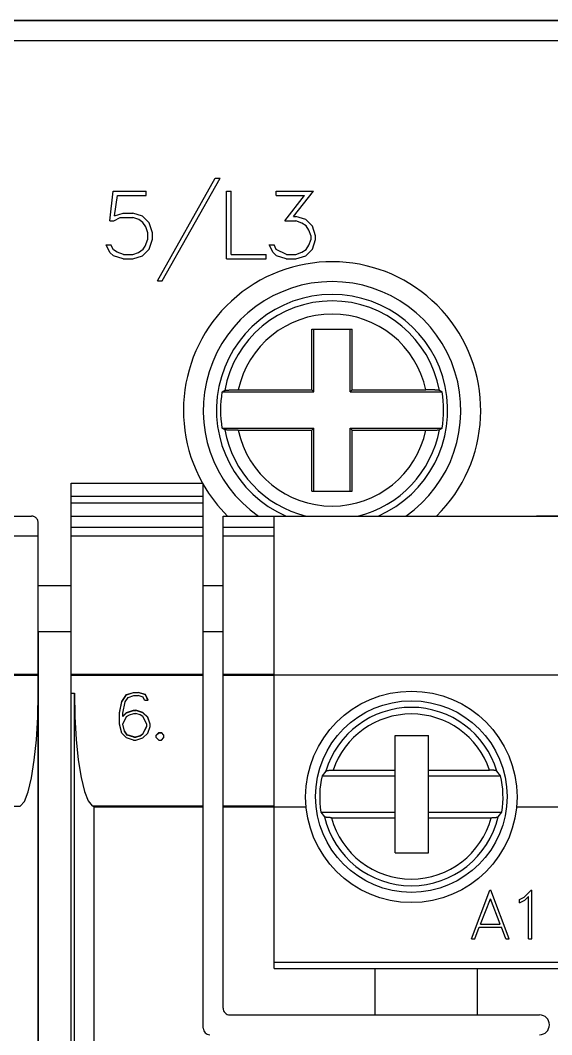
# Model space of a CAD drawing. Header units: millimetres. Extents: x -72 to 2978, y -1067 to 2817.
# Drawn here: x 200.49 to 216.58, y -796.91 to -766.2 of the extents above; entities that cross this region are included whole.
import ezdxf

# ---------------------------------------------------------------- set-up
doc = ezdxf.new("R2010")
doc.units = ezdxf.units.MM
doc.layers.add('10000_FRONT', color=7, linetype='Continuous')

msp = doc.modelspace()

# ---------------------------------------------------------------- linework, layer by layer
at = {"layer": '10000_FRONT', "color": 7, "linetype": 'Continuous', "lineweight": 25}
for p, q in [((174.033, -766.209), (217.033, -766.209)), ((174.043, -766.199), (217.023, -766.199)), ((173.633, -766.809), (217.433, -766.809)), ((204.643, -774.091), (206.397, -770.975)), ((204.792, -774.091), (206.545, -770.975)), ((206.397, -770.975), (206.545, -770.975)), ((203.201, -772.267), (203.302, -771.367)), ((203.302, -771.367), (204.304, -771.367)), ((204.304, -771.504), (204.304, -771.367)), ((206.739, -771.367), (206.876, -771.367)), ((206.739, -773.425), (206.739, -771.367)), ((206.876, -773.287), (206.876, -771.367)), ((208.238, -771.367), (209.369, -771.367)), ((208.238, -771.504), (208.238, -771.367)), ((208.766, -772.134), (209.369, -771.367)), ((203.349, -772.118), (203.437, -771.504)), ((203.437, -771.504), (204.304, -771.504)), ((208.238, -771.504), (209.099, -771.504)), ((208.504, -772.274), (209.099, -771.504)), ((203.349, -772.118), (203.607, -772.033)), ((203.607, -772.033), (203.901, -772.033)), ((204.197, -772.131), (203.901, -772.033)), ((203.201, -772.267), (203.327, -772.267)), ((203.327, -772.267), (203.519, -772.17)), ((203.519, -772.17), (203.896, -772.17)), ((204.079, -772.234), (203.896, -772.17)), ((204.208, -772.32), (204.079, -772.234)), ((204.398, -772.333), (204.197, -772.131)), ((204.293, -772.45), (204.208, -772.32)), ((204.496, -772.629), (204.398, -772.333)), ((208.504, -772.274), (208.834, -772.274)), ((208.766, -772.134), (208.839, -772.134)), ((209.018, -772.337), (208.834, -772.274)), ((209.135, -772.232), (208.839, -772.134)), ((209.146, -772.421), (209.018, -772.337)), ((209.336, -772.433), (209.135, -772.232)), ((204.356, -772.635), (204.293, -772.45)), ((204.356, -772.822), (204.356, -772.635)), ((204.496, -772.828), (204.496, -772.629)), ((209.232, -772.551), (209.146, -772.421)), ((209.295, -772.735), (209.232, -772.551)), ((209.434, -772.729), (209.336, -772.433)), ((204.273, -773.041), (204.356, -772.822)), ((204.398, -773.125), (204.496, -772.828)), ((209.232, -773.01), (209.295, -772.825)), ((209.295, -772.825), (209.295, -772.735)), ((209.336, -773.126), (209.434, -772.831)), ((209.434, -772.831), (209.434, -772.729)), ((203.207, -773.226), (203.094, -772.999)), ((203.094, -772.999), (203.239, -772.999)), ((203.311, -773.327), (203.207, -773.226)), ((203.314, -773.149), (203.239, -772.999)), ((203.429, -773.223), (203.314, -773.149)), ((203.613, -773.287), (203.429, -773.223)), ((203.896, -773.287), (204.071, -773.23)), ((204.071, -773.23), (204.218, -773.124)), ((204.197, -773.325), (204.398, -773.125)), ((204.218, -773.124), (204.273, -773.041)), ((208.145, -773.226), (208.033, -772.999)), ((208.033, -772.999), (208.177, -772.999)), ((208.25, -773.327), (208.145, -773.226)), ((208.243, -773.133), (208.177, -772.999)), ((208.554, -773.287), (208.243, -773.133)), ((208.834, -773.287), (209.018, -773.223)), ((209.018, -773.223), (209.146, -773.139)), ((209.135, -773.326), (209.336, -773.126)), ((209.146, -773.139), (209.232, -773.01)), ((203.607, -773.425), (203.311, -773.327)), ((203.607, -773.425), (203.901, -773.425)), ((203.613, -773.287), (203.896, -773.287)), ((203.901, -773.425), (204.197, -773.325)), ((206.739, -773.425), (207.933, -773.425)), ((206.876, -773.287), (207.933, -773.287)), ((207.933, -773.425), (207.933, -773.287)), ((208.546, -773.425), (208.25, -773.327)), ((208.546, -773.425), (208.839, -773.425)), ((208.554, -773.287), (208.834, -773.287)), ((208.839, -773.425), (209.135, -773.326)), ((204.643, -774.091), (204.792, -774.091)), ((209.32, -775.549), (210.546, -775.549)), ((209.32, -777.386), (209.32, -775.549)), ((209.383, -777.449), (209.383, -775.549)), ((210.483, -777.449), (210.483, -775.549)), ((210.546, -777.386), (210.546, -775.549)), ((206.601, -777.449), (206.612, -777.443)), ((206.601, -777.449), (209.383, -777.449)), ((206.612, -777.443), (206.624, -777.436)), ((206.624, -777.436), (206.636, -777.43)), ((206.636, -777.43), (206.647, -777.424)), ((206.647, -777.424), (206.659, -777.417)), ((206.659, -777.417), (206.671, -777.411)), ((206.671, -777.411), (206.682, -777.405)), ((206.682, -777.405), (206.687, -777.403)), ((206.687, -777.403), (206.694, -777.402)), ((206.694, -777.402), (206.703, -777.4)), ((206.703, -777.4), (206.715, -777.399)), ((206.715, -777.399), (206.728, -777.397)), ((206.728, -777.397), (206.745, -777.396)), ((206.745, -777.396), (206.764, -777.394)), ((206.764, -777.394), (206.784, -777.393)), ((206.784, -777.393), (206.805, -777.392)), ((206.805, -777.392), (206.828, -777.391)), ((206.828, -777.391), (206.854, -777.39)), ((206.854, -777.39), (206.882, -777.389)), ((206.882, -777.389), (206.91, -777.388)), ((206.91, -777.388), (206.938, -777.388)), ((206.938, -777.388), (206.967, -777.387)), ((206.967, -777.387), (206.998, -777.387)), ((206.998, -777.387), (207.03, -777.386)), ((207.03, -777.386), (207.062, -777.386)), ((207.062, -777.386), (207.092, -777.386)), ((207.092, -777.386), (209.32, -777.386)), ((209.383, -777.449), (209.32, -777.386)), ((210.483, -777.449), (210.546, -777.386)), ((210.483, -777.449), (213.265, -777.449)), ((210.546, -777.386), (212.774, -777.386)), ((212.799, -777.386), (212.774, -777.386)), ((212.825, -777.386), (212.799, -777.386)), ((212.852, -777.386), (212.825, -777.386)), ((212.878, -777.387), (212.852, -777.386)), ((212.903, -777.387), (212.878, -777.387)), ((212.927, -777.387), (212.903, -777.387)), ((212.95, -777.388), (212.927, -777.387)), ((212.974, -777.389), (212.95, -777.388)), ((212.997, -777.389), (212.974, -777.389)), ((213.019, -777.39), (212.997, -777.389)), ((213.04, -777.391), (213.019, -777.39)), ((213.059, -777.392), (213.04, -777.391)), ((213.077, -777.393), (213.059, -777.392)), ((213.094, -777.394), (213.077, -777.393)), ((213.11, -777.395), (213.094, -777.394)), ((213.125, -777.396), (213.11, -777.395)), ((213.138, -777.397), (213.125, -777.396)), ((213.15, -777.399), (213.138, -777.397)), ((213.159, -777.4), (213.15, -777.399)), ((213.168, -777.401), (213.159, -777.4)), ((213.175, -777.402), (213.168, -777.401)), ((213.18, -777.404), (213.175, -777.402)), ((213.184, -777.405), (213.18, -777.404)), ((213.195, -777.411), (213.184, -777.405)), ((213.207, -777.417), (213.195, -777.411)), ((213.219, -777.424), (213.207, -777.417)), ((213.23, -777.43), (213.219, -777.424)), ((213.242, -777.436), (213.23, -777.43)), ((213.254, -777.443), (213.242, -777.436)), ((213.265, -777.449), (213.254, -777.443)), ((206.612, -778.555), (206.601, -778.549)), ((206.601, -778.549), (209.383, -778.549)), ((206.624, -778.561), (206.612, -778.555)), ((206.636, -778.568), (206.624, -778.561)), ((206.647, -778.574), (206.636, -778.568)), ((206.659, -778.58), (206.647, -778.574)), ((206.671, -778.586), (206.659, -778.58)), ((206.682, -778.593), (206.671, -778.586)), ((206.686, -778.594), (206.682, -778.593)), ((206.691, -778.595), (206.686, -778.594)), ((206.698, -778.597), (206.691, -778.595)), ((206.707, -778.598), (206.698, -778.597)), ((206.716, -778.599), (206.707, -778.598)), ((206.728, -778.6), (206.716, -778.599)), ((206.741, -778.602), (206.728, -778.6)), ((206.756, -778.603), (206.741, -778.602)), ((206.772, -778.604), (206.756, -778.603)), ((206.789, -778.605), (206.772, -778.604)), ((206.807, -778.606), (206.789, -778.605)), ((206.826, -778.607), (206.807, -778.606)), ((206.847, -778.608), (206.826, -778.607)), ((206.869, -778.608), (206.847, -778.608)), ((206.893, -778.609), (206.869, -778.608)), ((206.916, -778.61), (206.893, -778.609)), ((206.939, -778.61), (206.916, -778.61)), ((206.963, -778.611), (206.939, -778.61)), ((206.988, -778.611), (206.963, -778.611)), ((207.014, -778.611), (206.988, -778.611)), ((207.041, -778.612), (207.014, -778.611)), ((207.067, -778.612), (207.041, -778.612)), ((207.092, -778.612), (207.067, -778.612)), ((207.092, -778.612), (209.32, -778.612)), ((209.32, -778.612), (209.383, -778.549)), ((209.32, -780.449), (209.32, -778.612)), ((209.383, -780.449), (209.383, -778.549)), ((210.546, -778.612), (210.483, -778.549)), ((210.483, -778.549), (213.265, -778.549)), ((210.483, -780.449), (210.483, -778.549)), ((210.546, -778.612), (212.774, -778.612)), ((210.546, -780.449), (210.546, -778.612)), ((212.774, -778.612), (212.804, -778.612)), ((212.804, -778.612), (212.836, -778.612)), ((212.836, -778.612), (212.868, -778.611)), ((212.868, -778.611), (212.899, -778.611)), ((212.899, -778.611), (212.928, -778.61)), ((212.928, -778.61), (212.956, -778.61)), ((212.956, -778.61), (212.985, -778.609)), ((212.985, -778.609), (213.012, -778.608)), ((213.012, -778.608), (213.038, -778.607)), ((213.038, -778.607), (213.061, -778.606)), ((213.061, -778.606), (213.082, -778.605)), ((213.082, -778.605), (213.103, -778.603)), ((213.103, -778.603), (213.121, -778.602)), ((213.121, -778.602), (213.138, -778.6)), ((213.138, -778.6), (213.151, -778.599)), ((213.151, -778.599), (213.163, -778.598)), ((213.163, -778.598), (213.172, -778.596)), ((213.172, -778.596), (213.179, -778.594)), ((213.179, -778.594), (213.184, -778.593)), ((213.184, -778.593), (213.195, -778.586)), ((213.195, -778.586), (213.207, -778.58)), ((213.207, -778.58), (213.219, -778.574)), ((213.219, -778.574), (213.23, -778.568)), ((213.23, -778.568), (213.242, -778.561)), ((213.242, -778.561), (213.254, -778.555)), ((213.254, -778.555), (213.265, -778.549)), ((202.033, -780.209), (206.033, -780.209)), ((202.033, -837.209), (202.033, -780.209)), ((206.033, -780.609), (206.033, -780.209)), ((202.033, -780.609), (206.033, -780.609)), ((206.033, -780.809), (206.033, -780.609)), ((209.32, -780.449), (210.546, -780.449)), ((202.033, -780.809), (206.033, -780.809)), ((206.033, -781.209), (206.033, -780.809)), ((174.033, -781.209), (200.833, -781.209)), ((200.851, -781.21), (200.833, -781.209)), ((200.869, -781.212), (200.851, -781.21)), ((200.888, -781.217), (200.869, -781.212)), ((200.906, -781.223), (200.888, -781.217)), ((200.923, -781.23), (200.906, -781.223)), ((200.94, -781.24), (200.923, -781.23)), ((200.957, -781.252), (200.94, -781.24)), ((200.972, -781.265), (200.957, -781.252)), ((202.033, -781.209), (206.033, -781.209)), ((206.033, -781.546), (206.033, -781.209)), ((206.633, -781.209), (208.183, -781.209)), ((206.633, -781.546), (206.633, -781.209)), ((206.633, -781.209), (206.633, -781.209)), ((208.183, -781.209), (217.033, -781.209)), ((208.183, -781.209), (208.183, -781.209)), ((208.183, -781.546), (208.183, -781.209)), ((216.123, -781.199), (217.023, -781.199)), ((216.123, -781.209), (216.123, -781.199)), ((200.986, -781.28), (200.972, -781.265)), ((200.999, -781.297), (200.986, -781.28)), ((201.01, -781.316), (200.999, -781.297)), ((201.02, -781.337), (201.01, -781.316)), ((201.027, -781.359), (201.02, -781.337)), ((201.031, -781.383), (201.027, -781.359)), ((201.033, -781.409), (201.031, -781.383)), ((201.033, -836.009), (201.033, -781.409)), ((202.033, -781.546), (206.033, -781.546)), ((206.033, -781.809), (206.033, -781.546)), ((206.633, -781.546), (208.183, -781.546)), ((206.633, -781.809), (206.633, -781.546)), ((208.183, -781.809), (208.183, -781.546)), ((199.933, -781.809), (201.033, -781.809)), ((202.033, -781.809), (206.033, -781.809)), ((206.033, -785.993), (206.033, -781.809)), ((206.633, -781.809), (208.183, -781.809)), ((206.633, -785.993), (206.633, -781.809)), ((208.183, -785.993), (208.183, -781.809)), ((201.033, -783.309), (202.033, -783.309)), ((206.033, -783.309), (206.633, -783.309)), ((201.033, -784.699), (202.033, -784.699)), ((201.043, -832.699), (201.043, -784.699)), ((206.033, -784.699), (206.633, -784.699)), ((173.033, -785.993), (201.033, -785.993)), ((173.033, -786.027), (201.033, -786.027)), ((202.033, -785.993), (206.033, -785.993)), ((202.033, -786.027), (206.033, -786.027)), ((206.033, -786.027), (206.033, -785.993)), ((206.033, -789.979), (206.033, -786.027)), ((206.633, -785.993), (208.183, -785.993)), ((206.633, -786.027), (206.633, -785.993)), ((206.633, -786.027), (208.183, -786.027)), ((206.633, -789.979), (206.633, -786.027)), ((208.183, -786.027), (208.183, -785.993)), ((208.183, -786.012), (218.033, -786.012)), ((208.183, -789.979), (208.183, -786.027)), ((202.033, -786.57), (202.133, -786.57)), ((202.133, -830.848), (202.133, -786.57)), ((203.566, -786.824), (203.71, -786.614)), ((203.566, -786.834), (203.71, -786.624)), ((203.667, -786.835), (203.758, -786.699)), ((203.71, -786.614), (203.923, -786.544)), ((203.71, -786.624), (203.923, -786.554)), ((203.71, -786.624), (203.71, -786.614)), ((203.758, -786.699), (203.927, -786.642)), ((203.923, -786.544), (204.065, -786.544)), ((203.923, -786.554), (203.923, -786.544)), ((203.923, -786.554), (204.065, -786.554)), ((203.927, -786.642), (204.06, -786.642)), ((204.215, -786.695), (204.06, -786.642)), ((204.28, -786.614), (204.065, -786.544)), ((204.065, -786.554), (204.065, -786.544)), ((204.28, -786.624), (204.065, -786.554)), ((204.258, -786.778), (204.215, -786.695)), ((204.258, -786.778), (204.362, -786.778)), ((204.362, -786.778), (204.28, -786.614)), ((204.28, -786.624), (204.28, -786.614)), ((204.358, -786.778), (204.28, -786.624)), ((203.498, -787.165), (203.566, -786.824)), ((203.498, -787.173), (203.566, -786.834)), ((203.566, -786.834), (203.566, -786.824)), ((203.598, -787.17), (203.667, -786.835)), ((203.712, -787.154), (203.923, -787.084)), ((203.712, -787.162), (203.923, -787.093)), ((203.923, -787.084), (203.996, -787.084)), ((203.923, -787.093), (203.923, -787.084)), ((203.923, -787.093), (203.996, -787.093)), ((204.207, -787.154), (203.996, -787.084)), ((203.996, -787.093), (203.996, -787.084)), ((204.207, -787.162), (203.996, -787.093)), ((203.498, -787.507), (203.498, -787.165)), ((203.598, -787.266), (203.712, -787.154)), ((203.598, -787.274), (203.712, -787.162)), ((203.598, -787.266), (203.598, -787.17)), ((203.598, -787.274), (203.598, -787.266)), ((203.598, -787.506), (203.713, -787.278)), ((203.712, -787.162), (203.712, -787.154)), ((203.713, -787.278), (203.796, -787.226)), ((203.796, -787.226), (203.927, -787.182)), ((203.927, -787.182), (203.992, -787.182)), ((204.123, -787.226), (203.992, -787.182)), ((204.205, -787.278), (204.123, -787.226)), ((204.321, -787.508), (204.205, -787.278)), ((204.351, -787.295), (204.207, -787.154)), ((204.207, -787.162), (204.207, -787.154)), ((204.351, -787.303), (204.207, -787.162)), ((204.421, -787.503), (204.351, -787.295)), ((204.351, -787.303), (204.351, -787.295)), ((204.421, -787.511), (204.351, -787.303)), ((203.568, -787.783), (203.498, -787.507)), ((203.65, -787.714), (203.598, -787.506)), ((203.598, -787.514), (203.598, -787.506)), ((203.65, -787.722), (203.598, -787.514)), ((204.205, -787.797), (204.321, -787.567)), ((204.205, -787.805), (204.321, -787.575)), ((204.321, -787.567), (204.321, -787.508)), ((204.321, -787.575), (204.321, -787.567)), ((204.351, -787.783), (204.421, -787.574)), ((204.421, -787.574), (204.421, -787.503)), ((203.712, -787.923), (203.568, -787.783)), ((203.729, -787.829), (203.65, -787.714)), ((203.65, -787.722), (203.65, -787.714)), ((203.729, -787.836), (203.65, -787.722)), ((203.923, -787.993), (203.712, -787.923)), ((203.927, -787.894), (203.729, -787.829)), ((203.729, -787.836), (203.729, -787.829)), ((203.927, -787.901), (203.729, -787.836)), ((203.923, -787.993), (203.996, -787.993)), ((203.927, -787.894), (203.992, -787.894)), ((203.927, -787.901), (203.927, -787.894)), ((203.927, -787.901), (203.992, -787.901)), ((203.992, -787.894), (204.123, -787.849)), ((203.992, -787.901), (204.123, -787.856)), ((203.992, -787.901), (203.992, -787.894)), ((203.996, -787.993), (204.207, -787.923)), ((204.123, -787.849), (204.205, -787.797)), ((204.123, -787.856), (204.205, -787.805)), ((204.123, -787.856), (204.123, -787.849)), ((204.205, -787.805), (204.205, -787.797)), ((204.207, -787.923), (204.351, -787.783)), ((204.606, -787.836), (204.685, -787.758)), ((204.606, -787.843), (204.685, -787.765)), ((204.606, -787.915), (204.606, -787.836)), ((204.685, -787.993), (204.606, -787.915)), ((204.685, -787.758), (204.765, -787.758)), ((204.685, -787.765), (204.685, -787.758)), ((204.685, -787.765), (204.765, -787.765)), ((204.685, -787.993), (204.765, -787.993)), ((204.843, -787.836), (204.765, -787.758)), ((204.765, -787.765), (204.765, -787.758)), ((204.843, -787.843), (204.765, -787.765)), ((204.765, -787.993), (204.843, -787.915)), ((204.843, -787.915), (204.843, -787.836)), ((211.848, -787.849), (212.848, -787.849)), ((211.848, -791.399), (211.848, -787.849)), ((212.848, -791.399), (212.848, -787.849)), ((209.746, -788.928), (209.63, -789.069)), ((209.746, -788.928), (209.748, -788.925)), ((209.748, -788.925), (209.753, -788.923)), ((209.753, -788.923), (209.758, -788.92)), ((209.758, -788.92), (209.764, -788.918)), ((209.764, -788.918), (209.772, -788.916)), ((209.772, -788.916), (209.781, -788.914)), ((209.781, -788.914), (209.791, -788.911)), ((209.791, -788.911), (209.802, -788.91)), ((209.802, -788.91), (209.813, -788.908)), ((209.813, -788.908), (209.826, -788.906)), ((209.826, -788.906), (209.84, -788.905)), ((209.84, -788.905), (209.854, -788.903)), ((209.854, -788.903), (209.869, -788.902)), ((209.869, -788.902), (209.883, -788.901)), ((209.883, -788.901), (209.899, -788.9)), ((209.899, -788.9), (209.915, -788.9)), ((209.915, -788.9), (209.932, -788.899)), ((209.932, -788.899), (209.948, -788.899)), ((209.948, -788.899), (209.964, -788.899)), ((209.964, -788.899), (211.848, -788.899)), ((212.848, -788.899), (214.702, -788.899)), ((214.715, -788.899), (214.702, -788.899)), ((214.728, -788.899), (214.715, -788.899)), ((214.742, -788.899), (214.728, -788.899)), ((214.756, -788.9), (214.742, -788.899)), ((214.769, -788.9), (214.756, -788.9)), ((214.782, -788.901), (214.769, -788.9)), ((214.794, -788.902), (214.782, -788.901)), ((214.806, -788.903), (214.794, -788.902)), ((214.818, -788.904), (214.806, -788.903)), ((214.83, -788.905), (214.818, -788.904)), ((214.841, -788.906), (214.83, -788.905)), ((214.852, -788.908), (214.841, -788.906)), ((214.861, -788.909), (214.852, -788.908)), ((214.87, -788.911), (214.861, -788.909)), ((214.879, -788.912), (214.87, -788.911)), ((214.887, -788.914), (214.879, -788.912)), ((214.895, -788.916), (214.887, -788.914)), ((214.901, -788.918), (214.895, -788.916)), ((214.906, -788.919), (214.901, -788.918)), ((214.911, -788.921), (214.906, -788.919)), ((214.915, -788.923), (214.911, -788.921)), ((214.918, -788.926), (214.915, -788.923)), ((214.92, -788.928), (214.918, -788.926)), ((215.036, -789.069), (214.921, -788.928)), ((209.63, -789.069), (211.848, -789.069)), ((212.848, -789.069), (215.036, -789.069)), ((198.771, -789.99), (200.493, -789.99)), ((202.682, -789.984), (202.673, -789.979)), ((202.673, -789.979), (206.033, -789.979)), ((202.69, -789.989), (202.682, -789.984)), ((202.699, -789.994), (202.69, -789.989)), ((202.707, -789.999), (202.699, -789.994)), ((202.716, -790.004), (202.707, -789.999)), ((202.724, -790.009), (202.716, -790.004)), ((202.733, -790.014), (202.724, -790.009)), ((202.733, -790.014), (206.033, -790.014)), ((202.733, -827.404), (202.733, -790.014)), ((206.033, -790.014), (206.033, -789.979)), ((206.033, -796.709), (206.033, -790.014)), ((206.633, -789.979), (208.183, -789.979)), ((206.633, -790.014), (206.633, -789.979)), ((206.633, -790.014), (208.183, -790.014)), ((206.633, -796.109), (206.633, -790.014)), ((208.183, -790.014), (208.183, -789.979)), ((208.183, -790.009), (209.147, -790.009)), ((208.183, -794.909), (208.183, -790.014)), ((215.519, -790.009), (218.033, -790.009)), ((209.597, -790.169), (211.848, -790.169)), ((209.597, -790.169), (209.703, -790.31)), ((209.705, -790.312), (209.703, -790.31)), ((209.708, -790.314), (209.705, -790.312)), ((209.712, -790.316), (209.708, -790.314)), ((209.716, -790.318), (209.712, -790.316)), ((209.722, -790.32), (209.716, -790.318)), ((209.728, -790.322), (209.722, -790.32)), ((209.735, -790.324), (209.728, -790.322)), ((209.743, -790.325), (209.735, -790.324)), ((209.751, -790.327), (209.743, -790.325)), ((209.76, -790.329), (209.751, -790.327)), ((209.769, -790.33), (209.76, -790.329)), ((209.779, -790.331), (209.769, -790.33)), ((209.79, -790.333), (209.779, -790.331)), ((209.801, -790.334), (209.79, -790.333)), ((209.813, -790.335), (209.801, -790.334)), ((209.825, -790.336), (209.813, -790.335)), ((209.837, -790.337), (209.825, -790.336)), ((209.85, -790.337), (209.837, -790.337)), ((209.863, -790.338), (209.85, -790.337)), ((209.876, -790.338), (209.863, -790.338)), ((209.89, -790.339), (209.876, -790.338)), ((209.903, -790.339), (209.89, -790.339)), ((209.916, -790.339), (209.903, -790.339)), ((209.916, -790.339), (211.848, -790.339)), ((212.848, -790.169), (215.069, -790.169)), ((212.848, -790.339), (214.75, -790.339)), ((214.75, -790.339), (214.766, -790.339)), ((214.766, -790.339), (214.782, -790.338)), ((214.782, -790.338), (214.798, -790.338)), ((214.798, -790.338), (214.814, -790.337)), ((214.814, -790.337), (214.829, -790.336)), ((214.829, -790.336), (214.844, -790.335)), ((214.844, -790.335), (214.858, -790.334)), ((214.858, -790.334), (214.873, -790.333)), ((214.873, -790.333), (214.886, -790.331)), ((214.886, -790.331), (214.898, -790.33)), ((214.898, -790.33), (214.909, -790.328)), ((214.909, -790.328), (214.92, -790.326)), ((214.92, -790.326), (214.929, -790.324)), ((214.929, -790.324), (214.938, -790.322)), ((214.938, -790.322), (214.945, -790.32)), ((214.945, -790.32), (214.951, -790.318)), ((214.951, -790.318), (214.956, -790.315)), ((214.956, -790.315), (214.96, -790.313)), ((214.96, -790.313), (214.963, -790.31)), ((214.963, -790.31), (215.069, -790.169)), ((211.848, -791.399), (212.848, -791.399)), ((214.153, -794.006), (214.714, -792.536)), ((214.714, -792.536), (214.735, -792.536)), ((215.297, -794.006), (214.735, -792.536)), ((215.753, -792.743), (215.961, -792.536)), ((215.961, -792.536), (215.982, -792.536)), ((215.982, -794.006), (215.982, -792.536)), ((214.427, -793.558), (214.725, -792.793)), ((215.023, -793.558), (214.725, -792.793)), ((215.609, -792.816), (215.753, -792.743)), ((215.609, -792.919), (215.609, -792.816)), ((215.609, -792.919), (215.772, -792.839)), ((215.772, -792.839), (215.884, -792.726)), ((215.884, -794.006), (215.884, -792.726)), ((214.255, -794.006), (214.39, -793.656)), ((214.39, -793.656), (215.06, -793.656)), ((214.427, -793.558), (215.023, -793.558)), ((215.196, -794.006), (215.06, -793.656)), ((214.153, -794.006), (214.255, -794.006)), ((215.196, -794.006), (215.297, -794.006)), ((215.884, -794.006), (215.982, -794.006)), ((208.183, -794.709), (218.033, -794.709)), ((208.183, -794.909), (218.033, -794.909)), ((211.233, -796.309), (211.233, -794.909)), ((214.333, -796.309), (214.333, -794.909)), ((206.833, -796.309), (216.213, -796.309))]:
    msp.add_line(p, q, dxfattribs=at)
for points in [[(200.493, -789.99), (200.616, -789.844), (200.731, -789.554), (200.833, -789.133), (200.918, -788.601), (200.981, -787.979), (201.02, -787.296), (201.033, -786.581)], [(202.133, -786.57), (202.146, -787.285), (202.185, -787.968), (202.248, -788.59), (202.333, -789.122), (202.435, -789.543), (202.55, -789.833), (202.673, -789.979)]]:
    msp.add_lwpolyline(points, dxfattribs=at)
for centre, radius in [((212.333, -789.709), 3.2), ((212.333, -789.699), 2.9)]:
    msp.add_circle(centre, radius, dxfattribs=at)
for centre, radius, start, end in [((209.933, -778.009), 4.5, 314.6748, 209.2681), ((209.933, -778.009), 3.9, 304.8641, 235.1371), ((209.933, -777.999), 3.5, 293.4889, 246.5111), ((209.933, -777.999), 3.304, 10.3512, 169.6488), ((209.933, -777.999), 2.906, 12.1754, 167.8246), ((209.933, -777.999), 3.378, 170.6281, 189.3718), ((209.933, -777.999), 3.378, 350.6282, 9.3719), ((209.933, -777.999), 3.304, 190.3512, 256.2651), ((209.933, -777.999), 2.906, 192.1754, 347.8246), ((209.933, -777.999), 3.304, 283.7349, 349.6488), ((209.933, -778.009), 4.5, 209.9267, 225.3251), ((212.333, -789.699), 2.7, 90, 163.4023), ((212.333, -789.699), 2.7, 16.5977, 90), ((212.333, -789.699), 2.5, 18.6629, 161.3371), ((212.333, -789.699), 2.776, 166.8814, 189.7486), ((212.333, -789.699), 2.776, 350.2514, 13.1186), ((212.333, -789.699), 2.7, 193.0846, 346.9154), ((212.333, -789.699), 2.5, 194.8328, 345.1672), ((206.833, -796.109), 0.2, 180, 270.0001), ((216.213, -796.609), 0.3, 270.0001, 89.9999), ((206.233, -796.709), 0.2, 180.0001, 269.9999)]:
    msp.add_arc(centre, radius, start, end, dxfattribs=at)

doc.saveas('drawing.dxf')
